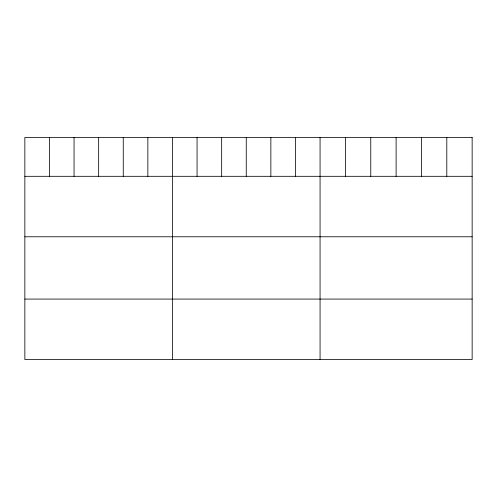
<?xml version="1.0" encoding="UTF-8"?>
<svg xmlns="http://www.w3.org/2000/svg" width="497" height="497" viewBox="0 0 497 497"><rect width="100%" height="100%" fill="white"/><g stroke="black" fill="none" stroke-linecap="round" stroke-linejoin="round"><path stroke-width="0.75" d="M24.85 176.311L472.15 176.311M24.85 236.777L472.15 236.777M24.85 299.076L472.15 299.076M446.803 137.458L446.803 176.311M421.456 137.458L421.456 176.311M396.109 137.458L396.109 176.311M370.762 137.458L370.762 176.311M345.415 137.458L345.415 176.311M320.068 137.458L320.068 359.542M295.466 137.458L295.466 176.311M270.865 137.458L270.865 176.311M246.263 137.458L246.263 176.311M221.662 137.458L221.662 176.311M197.06 137.458L197.06 176.311M172.459 137.458L172.459 359.542M147.857 137.458L147.857 176.311M123.256 137.458L123.256 176.311M98.654 137.458L98.654 176.311M74.053 137.458L74.053 176.311M49.451 137.458L49.451 176.311M472.15 137.458L24.85 137.458L24.85 359.542L472.15 359.542L472.15 137.458"/></g></svg>
